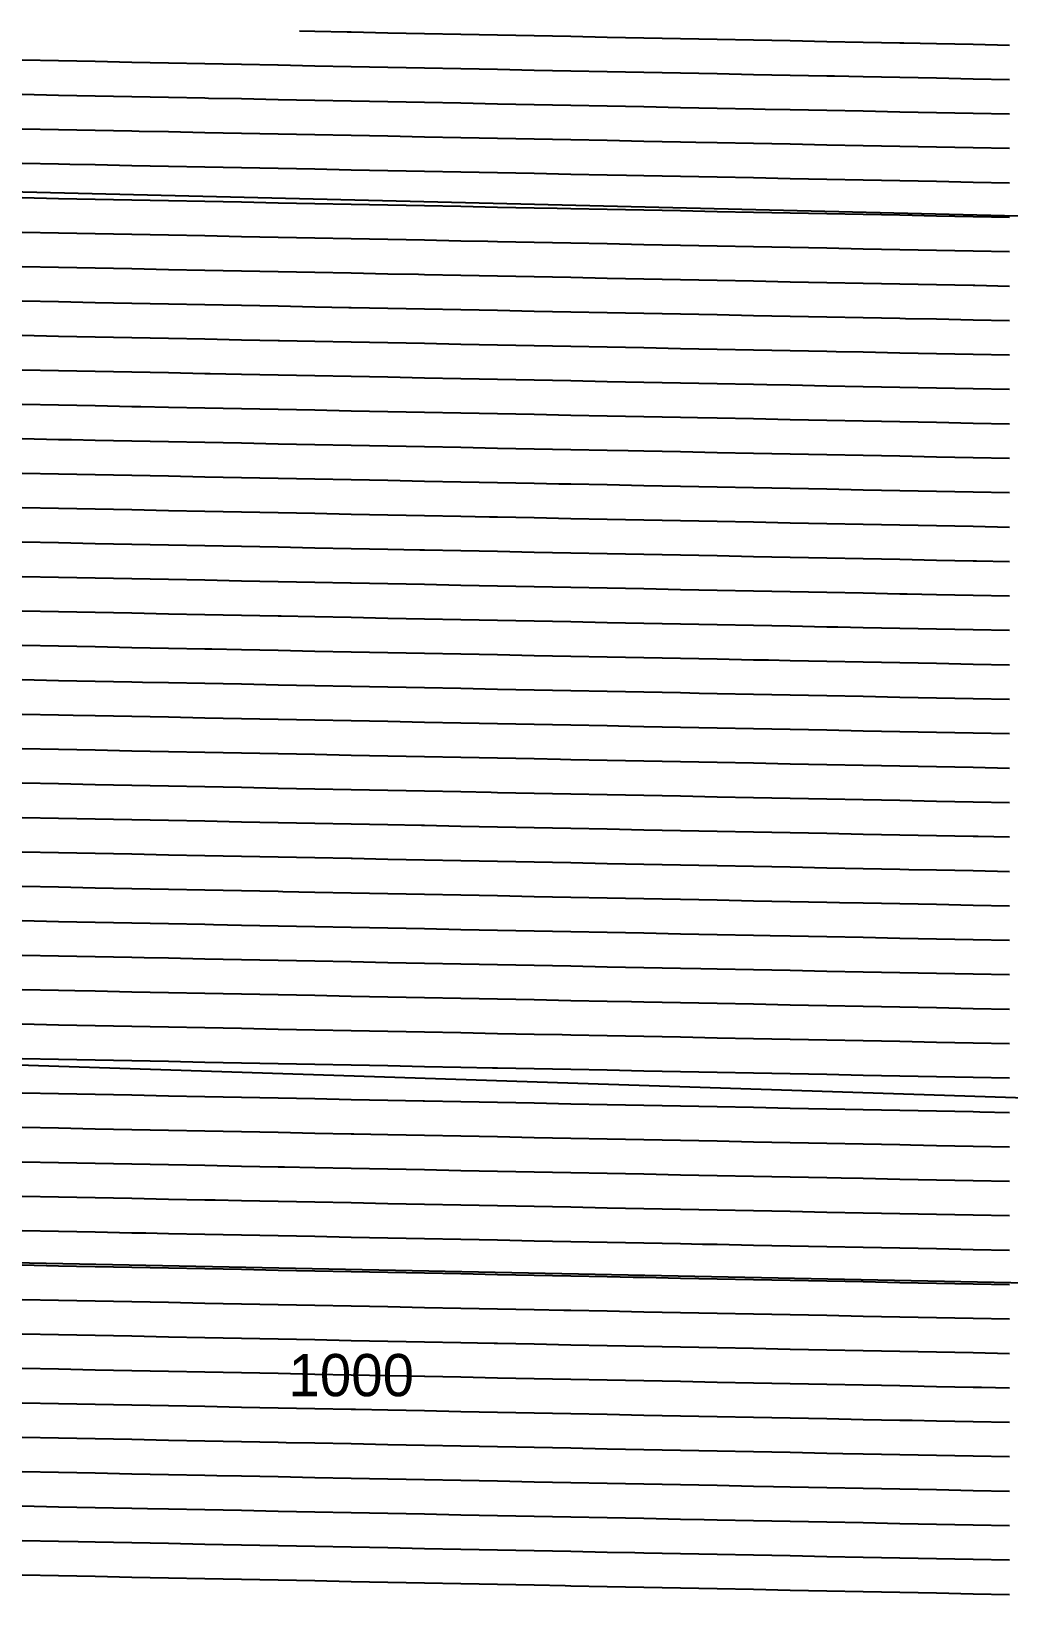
# Model space of a CAD drawing. Header units: metres. Extents: x 2416 to 4584, y 37 to 133.
# Drawn here: x 3099.6 to 3157.6, y 39.3 to 132 of the extents above; entities that cross this region are included whole.
import ezdxf
from ezdxf.enums import TextEntityAlignment as Align

# ---------------------------------------------------------------- set-up
doc = ezdxf.new("R2010")
doc.units = ezdxf.units.M
for name, color, linetype in [('Vs_1000', 7, 'Continuous'), ('Vs_1020', 7, 'Continuous'), ('Vs_1040', 7, 'Continuous'), ('Vs_1060', 7, 'Continuous'), ('Vs_1080', 7, 'Continuous'), ('Vs_1100', 7, 'Continuous'), ('Vs_1120', 7, 'Continuous'), ('Vs_220', 7, 'Continuous'), ('Vs_240', 7, 'Continuous'), ('Vs_260', 7, 'Continuous'), ('Vs_280', 7, 'Continuous'), ('Vs_300', 7, 'Continuous'), ('Vs_320', 7, 'Continuous'), ('Vs_340', 7, 'Continuous'), ('Vs_360', 7, 'Continuous'), ('Vs_380', 7, 'Continuous'), ('Vs_400', 7, 'Continuous'), ('Vs_420', 7, 'Continuous'), ('Vs_440', 7, 'Continuous'), ('Vs_460', 7, 'Continuous'), ('Vs_480', 7, 'Continuous'), ('Vs_500', 7, 'Continuous'), ('Vs_520', 7, 'Continuous'), ('Vs_540', 7, 'Continuous'), ('Vs_560', 7, 'Continuous'), ('Vs_580', 7, 'Continuous'), ('Vs_600', 7, 'Continuous'), ('Vs_620', 7, 'Continuous'), ('Vs_640', 7, 'Continuous'), ('Vs_660', 7, 'Continuous'), ('Vs_680', 7, 'Continuous'), ('Vs_700', 7, 'Continuous'), ('Vs_720', 7, 'Continuous'), ('Vs_740', 7, 'Continuous'), ('Vs_760', 7, 'Continuous'), ('Vs_780', 7, 'Continuous'), ('Vs_800', 7, 'Continuous'), ('Vs_820', 7, 'Continuous'), ('Vs_840', 7, 'Continuous'), ('Vs_860', 7, 'Continuous'), ('Vs_880', 7, 'Continuous'), ('Vs_900', 7, 'Continuous'), ('Vs_920', 7, 'Continuous'), ('Vs_940', 7, 'Continuous'), ('Vs_960', 7, 'Continuous'), ('Vs_980', 7, 'Continuous')]:
    doc.layers.add(name, color=color, linetype=linetype)

msp = doc.modelspace()

# ---------------------------------------------------------------- linework, layer by layer
at = {"layer": 'Vs_1000'}
msp.add_lwpolyline([(3157.611, 51.565), (3155.946, 51.598), (3155.443, 51.608), (3153.275, 51.651), (3151.107, 51.694), (3148.939, 51.737), (3146.771, 51.78), (3144.603, 51.823), (3142.435, 51.866), (3140.267, 51.908), (3138.099, 51.951), (3135.931, 51.994), (3133.762, 52.037), (3131.594, 52.08), (3129.426, 52.123), (3127.258, 52.166), (3125.09, 52.209), (3122.953, 52.251), (3122.922, 52.252), (3120.754, 52.295), (3118.586, 52.338), (3116.418, 52.381), (3114.25, 52.424), (3112.082, 52.467), (3109.914, 52.509), (3107.746, 52.552), (3105.578, 52.595), (3103.41, 52.638), (3101.241, 52.681), (3099.073, 52.724)], dxfattribs=at)
at = {"layer": 'Vs_1020'}
msp.add_lwpolyline([(3157.611, 49.524), (3155.443, 49.567), (3153.275, 49.61), (3151.834, 49.638), (3151.107, 49.653), (3148.939, 49.696), (3146.771, 49.738), (3144.603, 49.781), (3142.435, 49.824), (3140.267, 49.867), (3138.099, 49.91), (3135.931, 49.953), (3133.762, 49.996), (3131.594, 50.039), (3129.426, 50.082), (3127.258, 50.125), (3125.09, 50.168), (3122.922, 50.211), (3120.754, 50.254), (3118.841, 50.291), (3118.586, 50.297), (3116.418, 50.339), (3114.25, 50.382), (3112.082, 50.425), (3109.914, 50.468), (3107.746, 50.511), (3105.578, 50.554), (3103.41, 50.597), (3101.241, 50.64), (3099.073, 50.683)], dxfattribs=at)
at = {"layer": 'Vs_1040'}
msp.add_lwpolyline([(3157.611, 47.483), (3155.443, 47.526), (3153.275, 47.568), (3151.107, 47.611), (3148.939, 47.654), (3147.722, 47.678), (3146.771, 47.697), (3144.603, 47.74), (3142.435, 47.783), (3140.267, 47.826), (3138.099, 47.869), (3135.931, 47.912), (3133.762, 47.955), (3131.594, 47.998), (3129.426, 48.041), (3127.258, 48.084), (3125.09, 48.127), (3122.922, 48.169), (3120.754, 48.212), (3118.586, 48.255), (3116.418, 48.298), (3114.73, 48.332), (3114.25, 48.341), (3112.082, 48.384), (3109.914, 48.427), (3107.746, 48.47), (3105.578, 48.513), (3103.41, 48.556), (3101.241, 48.599), (3099.073, 48.642)], dxfattribs=at)
at = {"layer": 'Vs_1060'}
msp.add_lwpolyline([(3157.611, 45.441), (3155.443, 45.484), (3153.275, 45.527), (3151.107, 45.57), (3148.939, 45.613), (3146.771, 45.656), (3144.603, 45.699), (3143.61, 45.719), (3142.435, 45.742), (3140.267, 45.785), (3138.099, 45.828), (3135.931, 45.871), (3133.762, 45.914), (3131.594, 45.957), (3129.426, 45.999), (3127.258, 46.042), (3125.09, 46.085), (3122.922, 46.128), (3120.754, 46.171), (3118.586, 46.214), (3116.418, 46.257), (3114.25, 46.3), (3112.082, 46.343), (3110.618, 46.372), (3109.914, 46.386), (3107.746, 46.429), (3105.578, 46.472), (3103.41, 46.515), (3101.241, 46.558), (3099.073, 46.6)], dxfattribs=at)
at = {"layer": 'Vs_1080'}
msp.add_lwpolyline([(3157.611, 43.4), (3155.443, 43.443), (3153.275, 43.486), (3151.107, 43.529), (3148.939, 43.572), (3146.771, 43.615), (3144.603, 43.658), (3142.435, 43.701), (3140.267, 43.744), (3139.499, 43.759), (3138.099, 43.787), (3135.931, 43.829), (3133.762, 43.872), (3131.594, 43.915), (3129.426, 43.958), (3127.258, 44.001), (3125.09, 44.044), (3122.922, 44.087), (3120.754, 44.13), (3118.586, 44.173), (3116.418, 44.216), (3114.25, 44.259), (3112.082, 44.302), (3109.914, 44.345), (3107.746, 44.388), (3106.506, 44.412), (3105.578, 44.43), (3103.41, 44.473), (3101.241, 44.516), (3099.073, 44.559)], dxfattribs=at)
at = {"layer": 'Vs_1100'}
msp.add_lwpolyline([(3157.611, 41.359), (3155.443, 41.402), (3153.275, 41.445), (3151.107, 41.488), (3148.939, 41.531), (3146.771, 41.574), (3144.603, 41.617), (3142.435, 41.659), (3140.267, 41.702), (3138.099, 41.745), (3135.931, 41.788), (3135.387, 41.799), (3133.762, 41.831), (3131.594, 41.874), (3129.426, 41.917), (3127.258, 41.96), (3125.09, 42.003), (3122.922, 42.046), (3120.754, 42.089), (3118.586, 42.132), (3116.418, 42.175), (3114.25, 42.218), (3112.082, 42.26), (3109.914, 42.303), (3107.746, 42.346), (3105.578, 42.389), (3103.41, 42.432), (3102.394, 42.452), (3101.241, 42.475), (3099.073, 42.518)], dxfattribs=at)
at = {"layer": 'Vs_1120'}
msp.add_lwpolyline([(3157.611, 39.318), (3155.443, 39.361), (3153.275, 39.404), (3151.107, 39.447), (3148.939, 39.489), (3146.771, 39.532), (3144.603, 39.575), (3142.435, 39.618), (3140.267, 39.661), (3138.099, 39.704), (3135.931, 39.747), (3133.762, 39.79), (3131.594, 39.833), (3131.275, 39.839), (3129.426, 39.876), (3127.258, 39.919), (3125.09, 39.962), (3122.922, 40.005), (3120.754, 40.048), (3118.586, 40.09), (3116.418, 40.133), (3114.25, 40.176), (3112.082, 40.219), (3109.914, 40.262), (3107.746, 40.305), (3105.578, 40.348), (3103.41, 40.391), (3101.241, 40.434), (3099.073, 40.477)], dxfattribs=at)
at = {"layer": 'Vs_220'}
msp.add_lwpolyline([(3157.611, 131.172), (3155.443, 131.215), (3153.275, 131.258), (3151.346, 131.296), (3151.107, 131.301), (3148.939, 131.344), (3146.771, 131.387), (3144.603, 131.43), (3142.435, 131.473), (3140.267, 131.516), (3138.099, 131.559), (3135.931, 131.602), (3133.762, 131.645), (3131.594, 131.688), (3129.426, 131.73), (3127.258, 131.773), (3125.09, 131.816), (3122.922, 131.859), (3120.754, 131.902), (3118.586, 131.945), (3118.353, 131.95), (3116.418, 131.988), (3115.512, 132.006)], dxfattribs=at)
at = {"layer": 'Vs_240'}
msp.add_lwpolyline([(3157.611, 129.131), (3155.443, 129.174), (3153.275, 129.217), (3151.107, 129.26), (3148.939, 129.303), (3147.234, 129.337), (3146.771, 129.346), (3144.603, 129.389), (3142.435, 129.432), (3140.267, 129.475), (3138.099, 129.518), (3135.931, 129.56), (3133.762, 129.603), (3131.594, 129.646), (3129.426, 129.689), (3127.258, 129.732), (3125.09, 129.775), (3122.922, 129.818), (3120.754, 129.861), (3118.586, 129.904), (3116.418, 129.947), (3114.25, 129.99), (3114.241, 129.99), (3112.082, 130.033), (3109.914, 130.076), (3107.746, 130.119), (3105.578, 130.161), (3103.41, 130.204), (3101.241, 130.247), (3099.073, 130.29)], dxfattribs=at)
at = {"layer": 'Vs_260'}
msp.add_lwpolyline([(3157.611, 127.09), (3155.443, 127.133), (3153.275, 127.176), (3151.107, 127.219), (3148.939, 127.262), (3146.771, 127.305), (3144.603, 127.348), (3143.122, 127.377), (3142.435, 127.39), (3140.267, 127.433), (3138.099, 127.476), (3135.931, 127.519), (3133.762, 127.562), (3131.594, 127.605), (3129.426, 127.648), (3127.258, 127.691), (3125.09, 127.734), (3122.922, 127.777), (3120.754, 127.82), (3118.586, 127.863), (3116.418, 127.906), (3114.25, 127.949), (3112.082, 127.991), (3110.129, 128.03), (3109.914, 128.034), (3107.746, 128.077), (3105.578, 128.12), (3103.41, 128.163), (3101.241, 128.206), (3099.073, 128.249)], dxfattribs=at)
at = {"layer": 'Vs_280'}
for points in [[(2704.082, 132.006), (3703.964, 107.897)], [(3157.611, 125.049), (3155.443, 125.092), (3153.275, 125.135), (3151.107, 125.178), (3148.939, 125.22), (3146.771, 125.263), (3144.603, 125.306), (3142.435, 125.349), (3140.267, 125.392), (3139.01, 125.417), (3138.099, 125.435), (3135.931, 125.478), (3133.762, 125.521), (3131.594, 125.564), (3129.426, 125.607), (3127.258, 125.65), (3125.09, 125.693), (3122.922, 125.736), (3120.754, 125.779), (3118.586, 125.821), (3116.418, 125.864), (3114.25, 125.907), (3112.082, 125.95), (3109.914, 125.993), (3107.746, 126.036), (3106.018, 126.07), (3105.578, 126.079), (3103.41, 126.122), (3101.241, 126.165), (3099.073, 126.208)]]:
    msp.add_lwpolyline(points, dxfattribs=at)
at = {"layer": 'Vs_300'}
msp.add_lwpolyline([(3157.611, 123.008), (3155.443, 123.05), (3153.275, 123.093), (3151.107, 123.136), (3148.939, 123.179), (3146.771, 123.222), (3144.603, 123.265), (3142.435, 123.308), (3140.267, 123.351), (3138.099, 123.394), (3135.931, 123.437), (3134.898, 123.457), (3133.762, 123.48), (3131.594, 123.523), (3129.426, 123.566), (3127.258, 123.609), (3125.09, 123.651), (3122.922, 123.694), (3120.754, 123.737), (3118.586, 123.78), (3116.418, 123.823), (3114.25, 123.866), (3112.082, 123.909), (3109.914, 123.952), (3107.746, 123.995), (3105.578, 124.038), (3103.41, 124.081), (3101.906, 124.111), (3101.241, 124.124), (3099.073, 124.167)], dxfattribs=at)
at = {"layer": 'Vs_320'}
msp.add_lwpolyline([(3157.611, 120.966), (3155.443, 121.009), (3153.275, 121.052), (3151.107, 121.095), (3148.939, 121.138), (3146.771, 121.181), (3144.603, 121.224), (3142.435, 121.267), (3140.267, 121.31), (3138.099, 121.353), (3135.931, 121.396), (3133.762, 121.439), (3131.594, 121.481), (3130.787, 121.497), (3129.426, 121.524), (3127.258, 121.567), (3125.09, 121.61), (3122.922, 121.653), (3120.754, 121.696), (3118.586, 121.739), (3116.418, 121.782), (3114.25, 121.825), (3112.082, 121.868), (3109.914, 121.911), (3107.746, 121.954), (3105.578, 121.997), (3103.41, 122.04), (3101.241, 122.082), (3099.073, 122.125)], dxfattribs=at)
at = {"layer": 'Vs_340'}
msp.add_lwpolyline([(3157.611, 118.925), (3155.443, 118.968), (3153.275, 119.011), (3151.107, 119.054), (3148.939, 119.097), (3146.771, 119.14), (3144.603, 119.183), (3142.435, 119.226), (3140.267, 119.269), (3138.099, 119.311), (3135.931, 119.354), (3133.762, 119.397), (3131.594, 119.44), (3129.426, 119.483), (3127.258, 119.526), (3126.675, 119.538), (3125.09, 119.569), (3122.922, 119.612), (3120.754, 119.655), (3118.586, 119.698), (3116.418, 119.741), (3114.25, 119.784), (3112.082, 119.827), (3109.914, 119.87), (3107.746, 119.912), (3105.578, 119.955), (3103.41, 119.998), (3101.241, 120.041), (3099.073, 120.084)], dxfattribs=at)
at = {"layer": 'Vs_360'}
msp.add_lwpolyline([(3157.611, 116.884), (3155.556, 116.925), (3155.443, 116.927), (3153.275, 116.97), (3151.107, 117.013), (3148.939, 117.056), (3146.771, 117.099), (3144.603, 117.141), (3142.435, 117.184), (3140.267, 117.227), (3138.099, 117.27), (3135.931, 117.313), (3133.762, 117.356), (3131.594, 117.399), (3129.426, 117.442), (3127.258, 117.485), (3125.09, 117.528), (3122.922, 117.571), (3122.563, 117.578), (3120.754, 117.614), (3118.586, 117.657), (3116.418, 117.7), (3114.25, 117.742), (3112.082, 117.785), (3109.914, 117.828), (3107.746, 117.871), (3105.578, 117.914), (3103.41, 117.957), (3101.241, 118), (3099.073, 118.043)], dxfattribs=at)
at = {"layer": 'Vs_380'}
msp.add_lwpolyline([(3157.611, 114.843), (3155.443, 114.886), (3153.275, 114.929), (3151.444, 114.965), (3151.107, 114.971), (3148.939, 115.014), (3146.771, 115.057), (3144.603, 115.1), (3142.435, 115.143), (3140.267, 115.186), (3138.099, 115.229), (3135.931, 115.272), (3133.762, 115.315), (3131.594, 115.358), (3129.426, 115.401), (3127.258, 115.444), (3125.09, 115.487), (3122.922, 115.53), (3120.754, 115.572), (3118.586, 115.615), (3118.451, 115.618), (3116.418, 115.658), (3114.25, 115.701), (3112.082, 115.744), (3109.914, 115.787), (3107.746, 115.83), (3105.578, 115.873), (3103.41, 115.916), (3101.241, 115.959), (3099.073, 116.002)], dxfattribs=at)
at = {"layer": 'Vs_400'}
msp.add_lwpolyline([(3157.611, 112.801), (3155.443, 112.844), (3153.275, 112.887), (3151.107, 112.93), (3148.939, 112.973), (3147.332, 113.005), (3146.771, 113.016), (3144.603, 113.059), (3142.435, 113.102), (3140.267, 113.145), (3138.099, 113.188), (3135.931, 113.231), (3133.762, 113.274), (3131.594, 113.317), (3129.426, 113.36), (3127.258, 113.402), (3125.09, 113.445), (3122.922, 113.488), (3120.754, 113.531), (3118.586, 113.574), (3116.418, 113.617), (3114.339, 113.658), (3114.25, 113.66), (3112.082, 113.703), (3109.914, 113.746), (3107.746, 113.789), (3105.578, 113.832), (3103.41, 113.875), (3101.241, 113.918), (3099.073, 113.961)], dxfattribs=at)
at = {"layer": 'Vs_420'}
msp.add_lwpolyline([(3157.611, 110.76), (3155.443, 110.803), (3153.275, 110.846), (3151.107, 110.889), (3148.939, 110.932), (3146.771, 110.975), (3144.603, 111.018), (3143.22, 111.045), (3142.435, 111.061), (3140.267, 111.104), (3138.099, 111.147), (3135.931, 111.19), (3133.762, 111.232), (3131.594, 111.275), (3129.426, 111.318), (3127.258, 111.361), (3125.09, 111.404), (3122.922, 111.447), (3120.754, 111.49), (3118.586, 111.533), (3116.418, 111.576), (3114.25, 111.619), (3112.082, 111.662), (3110.227, 111.698), (3109.914, 111.705), (3107.746, 111.748), (3105.578, 111.791), (3103.41, 111.833), (3101.241, 111.876), (3099.073, 111.919)], dxfattribs=at)
at = {"layer": 'Vs_440'}
msp.add_lwpolyline([(3157.611, 108.719), (3155.443, 108.762), (3153.275, 108.805), (3151.107, 108.848), (3148.939, 108.891), (3146.771, 108.934), (3144.603, 108.977), (3142.435, 109.02), (3140.267, 109.062), (3139.108, 109.085), (3138.099, 109.105), (3135.931, 109.148), (3133.762, 109.191), (3131.594, 109.234), (3129.426, 109.277), (3127.258, 109.32), (3125.09, 109.363), (3122.922, 109.406), (3120.754, 109.449), (3118.586, 109.492), (3116.418, 109.535), (3114.25, 109.578), (3112.082, 109.621), (3109.914, 109.663), (3107.746, 109.706), (3106.115, 109.739), (3105.578, 109.749), (3103.41, 109.792), (3101.241, 109.835), (3099.073, 109.878)], dxfattribs=at)
at = {"layer": 'Vs_460'}
msp.add_lwpolyline([(3157.611, 106.678), (3155.443, 106.721), (3153.275, 106.764), (3151.107, 106.807), (3148.939, 106.85), (3146.771, 106.892), (3144.603, 106.935), (3142.435, 106.978), (3140.267, 107.021), (3138.099, 107.064), (3135.931, 107.107), (3134.996, 107.126), (3133.762, 107.15), (3131.594, 107.193), (3129.426, 107.236), (3127.258, 107.279), (3125.09, 107.322), (3122.922, 107.365), (3120.754, 107.408), (3118.586, 107.451), (3116.418, 107.493), (3114.25, 107.536), (3112.082, 107.579), (3109.914, 107.622), (3107.746, 107.665), (3105.578, 107.708), (3103.41, 107.751), (3102.003, 107.779), (3101.241, 107.794), (3099.073, 107.837)], dxfattribs=at)
at = {"layer": 'Vs_480'}
msp.add_lwpolyline([(3157.611, 104.637), (3155.443, 104.68), (3153.275, 104.722), (3151.107, 104.765), (3148.939, 104.808), (3146.771, 104.851), (3144.603, 104.894), (3142.435, 104.937), (3140.267, 104.98), (3138.099, 105.023), (3135.931, 105.066), (3133.762, 105.109), (3131.594, 105.152), (3130.884, 105.166), (3129.426, 105.195), (3127.258, 105.238), (3125.09, 105.281), (3122.922, 105.323), (3120.754, 105.366), (3118.586, 105.409), (3116.418, 105.452), (3114.25, 105.495), (3112.082, 105.538), (3109.914, 105.581), (3107.746, 105.624), (3105.578, 105.667), (3103.41, 105.71), (3101.241, 105.753), (3099.073, 105.796)], dxfattribs=at)
at = {"layer": 'Vs_500'}
msp.add_lwpolyline([(3157.611, 102.595), (3155.443, 102.638), (3153.275, 102.681), (3151.107, 102.724), (3148.939, 102.767), (3146.771, 102.81), (3144.603, 102.853), (3142.435, 102.896), (3140.267, 102.939), (3138.099, 102.982), (3135.931, 103.025), (3133.762, 103.068), (3131.594, 103.111), (3129.426, 103.153), (3127.258, 103.196), (3126.772, 103.206), (3125.09, 103.239), (3122.922, 103.282), (3120.754, 103.325), (3118.586, 103.368), (3116.418, 103.411), (3114.25, 103.454), (3112.082, 103.497), (3109.914, 103.54), (3107.746, 103.583), (3105.578, 103.626), (3103.41, 103.669), (3101.241, 103.712), (3099.073, 103.754)], dxfattribs=at)
at = {"layer": 'Vs_520'}
msp.add_lwpolyline([(3157.611, 100.554), (3155.653, 100.593), (3155.443, 100.597), (3153.275, 100.64), (3151.107, 100.683), (3148.939, 100.726), (3146.771, 100.769), (3144.603, 100.812), (3142.435, 100.855), (3140.267, 100.898), (3138.099, 100.941), (3135.931, 100.983), (3133.762, 101.026), (3131.594, 101.069), (3129.426, 101.112), (3127.258, 101.155), (3125.09, 101.198), (3122.922, 101.241), (3122.66, 101.246), (3120.754, 101.284), (3118.586, 101.327), (3116.418, 101.37), (3114.25, 101.413), (3112.082, 101.456), (3109.914, 101.499), (3107.746, 101.542), (3105.578, 101.584), (3103.41, 101.627), (3101.241, 101.67), (3099.073, 101.713)], dxfattribs=at)
at = {"layer": 'Vs_540'}
msp.add_lwpolyline([(3157.611, 98.513), (3155.443, 98.556), (3153.275, 98.599), (3151.541, 98.633), (3151.107, 98.642), (3148.939, 98.685), (3146.771, 98.728), (3144.603, 98.771), (3142.435, 98.813), (3140.267, 98.856), (3138.099, 98.899), (3135.931, 98.942), (3133.762, 98.985), (3131.594, 99.028), (3129.426, 99.071), (3127.258, 99.114), (3125.09, 99.157), (3122.922, 99.2), (3120.754, 99.243), (3118.586, 99.286), (3118.549, 99.286), (3116.418, 99.329), (3114.25, 99.372), (3112.082, 99.414), (3109.914, 99.457), (3107.746, 99.5), (3105.578, 99.543), (3103.41, 99.586), (3101.241, 99.629), (3099.073, 99.672)], dxfattribs=at)
at = {"layer": 'Vs_560'}
msp.add_lwpolyline([(3157.611, 96.472), (3155.443, 96.515), (3153.275, 96.558), (3151.107, 96.601), (3148.939, 96.643), (3147.429, 96.673), (3146.771, 96.686), (3144.603, 96.729), (3142.435, 96.772), (3140.267, 96.815), (3138.099, 96.858), (3135.931, 96.901), (3133.762, 96.944), (3131.594, 96.987), (3129.426, 97.03), (3127.258, 97.073), (3125.09, 97.116), (3122.922, 97.159), (3120.754, 97.202), (3118.586, 97.244), (3116.418, 97.287), (3114.437, 97.327), (3114.25, 97.33), (3112.082, 97.373), (3109.914, 97.416), (3107.746, 97.459), (3105.578, 97.502), (3103.41, 97.545), (3101.241, 97.588), (3099.073, 97.631)], dxfattribs=at)
at = {"layer": 'Vs_580'}
msp.add_lwpolyline([(3157.611, 94.431), (3155.443, 94.473), (3153.275, 94.516), (3151.107, 94.559), (3148.939, 94.602), (3146.771, 94.645), (3144.603, 94.688), (3143.318, 94.714), (3142.435, 94.731), (3140.267, 94.774), (3138.099, 94.817), (3135.931, 94.86), (3133.762, 94.903), (3131.594, 94.946), (3129.426, 94.989), (3127.258, 95.032), (3125.09, 95.074), (3122.922, 95.117), (3120.754, 95.16), (3118.586, 95.203), (3116.418, 95.246), (3114.25, 95.289), (3112.082, 95.332), (3110.325, 95.367), (3109.914, 95.375), (3107.746, 95.418), (3105.578, 95.461), (3103.41, 95.504), (3101.241, 95.547), (3099.073, 95.59)], dxfattribs=at)
at = {"layer": 'Vs_600'}
msp.add_lwpolyline([(3157.611, 92.389), (3155.443, 92.432), (3153.275, 92.475), (3151.107, 92.518), (3148.939, 92.561), (3146.771, 92.604), (3144.603, 92.647), (3142.435, 92.69), (3140.267, 92.733), (3139.206, 92.754), (3138.099, 92.776), (3135.931, 92.819), (3133.762, 92.862), (3131.594, 92.904), (3129.426, 92.947), (3127.258, 92.99), (3125.09, 93.033), (3122.922, 93.076), (3120.754, 93.119), (3118.586, 93.162), (3116.418, 93.205), (3114.25, 93.248), (3112.082, 93.291), (3109.914, 93.334), (3107.746, 93.377), (3106.213, 93.407), (3105.578, 93.42), (3103.41, 93.463), (3101.241, 93.505), (3099.073, 93.548)], dxfattribs=at)
at = {"layer": 'Vs_620'}
msp.add_lwpolyline([(3157.611, 90.348), (3155.443, 90.391), (3153.275, 90.434), (3151.107, 90.477), (3148.939, 90.52), (3146.771, 90.563), (3144.603, 90.606), (3142.435, 90.649), (3140.267, 90.692), (3138.099, 90.734), (3135.931, 90.777), (3135.094, 90.794), (3133.762, 90.82), (3131.594, 90.863), (3129.426, 90.906), (3127.258, 90.949), (3125.09, 90.992), (3122.922, 91.035), (3120.754, 91.078), (3118.586, 91.121), (3116.418, 91.164), (3114.25, 91.207), (3112.082, 91.25), (3109.914, 91.293), (3107.746, 91.335), (3105.578, 91.378), (3103.41, 91.421), (3102.101, 91.447), (3101.241, 91.464), (3099.073, 91.507)], dxfattribs=at)
at = {"layer": 'Vs_640'}
msp.add_lwpolyline([(3157.611, 88.307), (3155.443, 88.35), (3153.275, 88.393), (3151.107, 88.436), (3148.939, 88.479), (3146.771, 88.522), (3144.603, 88.564), (3142.435, 88.607), (3140.267, 88.65), (3138.099, 88.693), (3135.931, 88.736), (3133.762, 88.779), (3131.594, 88.822), (3130.982, 88.834), (3129.426, 88.865), (3127.258, 88.908), (3125.09, 88.951), (3122.922, 88.994), (3120.754, 89.037), (3118.586, 89.08), (3116.418, 89.123), (3114.25, 89.165), (3112.082, 89.208), (3109.914, 89.251), (3107.746, 89.294), (3105.578, 89.337), (3103.41, 89.38), (3101.241, 89.423), (3099.073, 89.466)], dxfattribs=at)
at = {"layer": 'Vs_660'}
msp.add_lwpolyline([(3157.611, 86.266), (3155.443, 86.309), (3153.275, 86.352), (3151.107, 86.394), (3148.939, 86.437), (3146.771, 86.48), (3144.603, 86.523), (3142.435, 86.566), (3140.267, 86.609), (3138.099, 86.652), (3135.931, 86.695), (3133.762, 86.738), (3131.594, 86.781), (3129.426, 86.824), (3127.258, 86.867), (3126.87, 86.874), (3125.09, 86.91), (3122.922, 86.953), (3120.754, 86.995), (3118.586, 87.038), (3116.418, 87.081), (3114.25, 87.124), (3112.082, 87.167), (3109.914, 87.21), (3107.746, 87.253), (3105.578, 87.296), (3103.41, 87.339), (3101.241, 87.382), (3099.073, 87.425)], dxfattribs=at)
at = {"layer": 'Vs_680'}
msp.add_lwpolyline([(3157.611, 84.224), (3155.751, 84.261), (3155.443, 84.267), (3153.275, 84.31), (3151.107, 84.353), (3148.939, 84.396), (3146.771, 84.439), (3144.603, 84.482), (3142.435, 84.525), (3140.267, 84.568), (3138.099, 84.611), (3135.931, 84.654), (3133.762, 84.697), (3131.594, 84.74), (3129.426, 84.783), (3127.258, 84.825), (3125.09, 84.868), (3122.922, 84.911), (3122.758, 84.915), (3120.754, 84.954), (3118.586, 84.997), (3116.418, 85.04), (3114.25, 85.083), (3112.082, 85.126), (3109.914, 85.169), (3107.746, 85.212), (3105.578, 85.255), (3103.41, 85.298), (3101.241, 85.341), (3099.073, 85.384)], dxfattribs=at)
at = {"layer": 'Vs_700'}
msp.add_lwpolyline([(3157.611, 82.183), (3155.443, 82.226), (3153.275, 82.269), (3151.639, 82.302), (3151.107, 82.312), (3148.939, 82.355), (3146.771, 82.398), (3144.603, 82.441), (3142.435, 82.484), (3140.267, 82.527), (3138.099, 82.57), (3135.931, 82.613), (3133.762, 82.655), (3131.594, 82.698), (3129.426, 82.741), (3127.258, 82.784), (3125.09, 82.827), (3122.922, 82.87), (3120.754, 82.913), (3118.646, 82.955), (3118.586, 82.956), (3116.418, 82.999), (3114.25, 83.042), (3112.082, 83.085), (3109.914, 83.128), (3107.746, 83.171), (3105.578, 83.214), (3103.41, 83.256), (3101.241, 83.299), (3099.073, 83.342)], dxfattribs=at)
at = {"layer": 'Vs_720'}
msp.add_lwpolyline([(3157.611, 80.142), (3155.443, 80.185), (3153.275, 80.228), (3151.107, 80.271), (3148.939, 80.314), (3147.527, 80.342), (3146.771, 80.357), (3144.603, 80.4), (3142.435, 80.443), (3140.267, 80.485), (3138.099, 80.528), (3135.931, 80.571), (3133.762, 80.614), (3131.594, 80.657), (3129.426, 80.7), (3127.258, 80.743), (3125.09, 80.786), (3122.922, 80.829), (3120.754, 80.872), (3118.586, 80.915), (3116.418, 80.958), (3114.534, 80.995), (3114.25, 81.001), (3112.082, 81.044), (3109.914, 81.086), (3107.746, 81.129), (3105.578, 81.172), (3103.41, 81.215), (3101.241, 81.258), (3099.073, 81.301)], dxfattribs=at)
at = {"layer": 'Vs_740'}
msp.add_lwpolyline([(3157.611, 78.101), (3155.443, 78.144), (3153.275, 78.187), (3151.107, 78.23), (3148.939, 78.273), (3146.771, 78.315), (3144.603, 78.358), (3143.415, 78.382), (3142.435, 78.401), (3140.267, 78.444), (3138.099, 78.487), (3135.931, 78.53), (3133.762, 78.573), (3131.594, 78.616), (3129.426, 78.659), (3127.258, 78.702), (3125.09, 78.745), (3122.922, 78.788), (3120.754, 78.831), (3118.586, 78.874), (3116.418, 78.916), (3114.25, 78.959), (3112.082, 79.002), (3110.422, 79.035), (3109.914, 79.045), (3107.746, 79.088), (3105.578, 79.131), (3103.41, 79.174), (3101.241, 79.217), (3099.073, 79.26)], dxfattribs=at)
at = {"layer": 'Vs_760'}
msp.add_lwpolyline([(3157.611, 76.06), (3155.443, 76.103), (3153.275, 76.145), (3151.107, 76.188), (3148.939, 76.231), (3146.771, 76.274), (3144.603, 76.317), (3142.435, 76.36), (3140.267, 76.403), (3139.303, 76.422), (3138.099, 76.446), (3135.931, 76.489), (3133.762, 76.532), (3131.594, 76.575), (3129.426, 76.618), (3127.258, 76.661), (3125.09, 76.704), (3122.922, 76.746), (3120.754, 76.789), (3118.586, 76.832), (3116.418, 76.875), (3114.25, 76.918), (3112.082, 76.961), (3109.914, 77.004), (3107.746, 77.047), (3106.31, 77.075), (3105.578, 77.09), (3103.41, 77.133), (3101.241, 77.176), (3099.073, 77.219)], dxfattribs=at)
at = {"layer": 'Vs_780'}
msp.add_lwpolyline([(3157.611, 74.018), (3155.443, 74.061), (3153.275, 74.104), (3151.107, 74.147), (3148.939, 74.19), (3146.771, 74.233), (3144.603, 74.276), (3142.435, 74.319), (3140.267, 74.362), (3138.099, 74.405), (3135.931, 74.448), (3135.191, 74.462), (3133.762, 74.491), (3131.594, 74.534), (3129.426, 74.576), (3127.258, 74.619), (3125.09, 74.662), (3122.922, 74.705), (3120.754, 74.748), (3118.586, 74.791), (3116.418, 74.834), (3114.25, 74.877), (3112.082, 74.92), (3109.914, 74.963), (3107.746, 75.006), (3105.578, 75.049), (3103.41, 75.092), (3102.199, 75.116), (3101.241, 75.135), (3099.073, 75.177)], dxfattribs=at)
at = {"layer": 'Vs_800'}
msp.add_lwpolyline([(3157.611, 71.977), (3155.443, 72.02), (3153.275, 72.063), (3151.107, 72.106), (3148.939, 72.149), (3146.771, 72.192), (3144.603, 72.235), (3142.435, 72.278), (3140.267, 72.321), (3138.099, 72.364), (3135.931, 72.406), (3133.762, 72.449), (3131.594, 72.492), (3131.08, 72.503), (3129.426, 72.535), (3127.258, 72.578), (3125.09, 72.621), (3122.922, 72.664), (3120.754, 72.707), (3118.586, 72.75), (3116.418, 72.793), (3114.25, 72.836), (3112.082, 72.879), (3109.914, 72.922), (3107.746, 72.965), (3105.578, 73.007), (3103.41, 73.05), (3101.241, 73.093), (3099.073, 73.136)], dxfattribs=at)
at = {"layer": 'Vs_820'}
for points in [[(3070.464, 71.662), (3703.964, 50.903)], [(3157.611, 69.936), (3155.443, 69.979), (3153.275, 70.022), (3151.107, 70.065), (3148.939, 70.108), (3146.771, 70.151), (3144.603, 70.194), (3142.435, 70.236), (3140.267, 70.279), (3138.099, 70.322), (3135.931, 70.365), (3133.762, 70.408), (3131.594, 70.451), (3129.426, 70.494), (3127.258, 70.537), (3126.968, 70.543), (3125.09, 70.58), (3122.922, 70.623), (3120.754, 70.666), (3118.586, 70.709), (3116.418, 70.752), (3114.25, 70.795), (3112.082, 70.837), (3109.914, 70.88), (3107.746, 70.923), (3105.578, 70.966), (3103.41, 71.009), (3101.241, 71.052), (3099.073, 71.095)]]:
    msp.add_lwpolyline(points, dxfattribs=at)
at = {"layer": 'Vs_840'}
msp.add_lwpolyline([(3157.611, 67.895), (3155.849, 67.93), (3155.443, 67.938), (3153.275, 67.981), (3151.107, 68.024), (3148.939, 68.066), (3146.771, 68.109), (3144.603, 68.152), (3142.435, 68.195), (3140.267, 68.238), (3138.099, 68.281), (3135.931, 68.324), (3133.762, 68.367), (3131.594, 68.41), (3129.426, 68.453), (3127.258, 68.496), (3125.09, 68.539), (3122.922, 68.582), (3122.856, 68.583), (3120.754, 68.625), (3118.586, 68.667), (3116.418, 68.71), (3114.25, 68.753), (3112.082, 68.796), (3109.914, 68.839), (3107.746, 68.882), (3105.578, 68.925), (3103.41, 68.968), (3101.241, 69.011), (3099.073, 69.054)], dxfattribs=at)
at = {"layer": 'Vs_860'}
msp.add_lwpolyline([(3157.611, 65.854), (3155.443, 65.896), (3153.275, 65.939), (3151.737, 65.97), (3151.107, 65.982), (3148.939, 66.025), (3146.771, 66.068), (3144.603, 66.111), (3142.435, 66.154), (3140.267, 66.197), (3138.099, 66.24), (3135.931, 66.283), (3133.762, 66.326), (3131.594, 66.369), (3129.426, 66.412), (3127.258, 66.455), (3125.09, 66.497), (3122.922, 66.54), (3120.754, 66.583), (3118.744, 66.623), (3118.586, 66.626), (3116.418, 66.669), (3114.25, 66.712), (3112.082, 66.755), (3109.914, 66.798), (3107.746, 66.841), (3105.578, 66.884), (3103.41, 66.927), (3101.241, 66.97), (3099.073, 67.013)], dxfattribs=at)
at = {"layer": 'Vs_880'}
msp.add_lwpolyline([(3157.611, 63.812), (3155.443, 63.855), (3153.275, 63.898), (3151.107, 63.941), (3148.939, 63.984), (3147.625, 64.01), (3146.771, 64.027), (3144.603, 64.07), (3142.435, 64.113), (3140.267, 64.156), (3138.099, 64.199), (3135.931, 64.242), (3133.762, 64.285), (3131.594, 64.327), (3129.426, 64.37), (3127.258, 64.413), (3125.09, 64.456), (3122.922, 64.499), (3120.754, 64.542), (3118.586, 64.585), (3116.418, 64.628), (3114.632, 64.663), (3114.25, 64.671), (3112.082, 64.714), (3109.914, 64.757), (3107.746, 64.8), (3105.578, 64.843), (3103.41, 64.886), (3101.241, 64.928), (3099.073, 64.971)], dxfattribs=at)
at = {"layer": 'Vs_900'}
msp.add_lwpolyline([(3157.611, 61.771), (3155.443, 61.814), (3153.275, 61.857), (3151.107, 61.9), (3148.939, 61.943), (3146.771, 61.986), (3144.603, 62.029), (3143.513, 62.05), (3142.435, 62.072), (3140.267, 62.115), (3138.099, 62.157), (3135.931, 62.2), (3133.762, 62.243), (3131.594, 62.286), (3129.426, 62.329), (3127.258, 62.372), (3125.09, 62.415), (3122.922, 62.458), (3120.754, 62.501), (3118.586, 62.544), (3116.418, 62.587), (3114.25, 62.63), (3112.082, 62.673), (3110.52, 62.704), (3109.914, 62.716), (3107.746, 62.758), (3105.578, 62.801), (3103.41, 62.844), (3101.241, 62.887), (3099.073, 62.93)], dxfattribs=at)
at = {"layer": 'Vs_920'}
msp.add_lwpolyline([(3157.611, 59.73), (3155.443, 59.773), (3153.275, 59.816), (3151.107, 59.859), (3148.939, 59.902), (3146.771, 59.945), (3144.603, 59.987), (3142.435, 60.03), (3140.267, 60.073), (3139.401, 60.09), (3138.099, 60.116), (3135.931, 60.159), (3133.762, 60.202), (3131.594, 60.245), (3129.426, 60.288), (3127.258, 60.331), (3125.09, 60.374), (3122.922, 60.417), (3120.754, 60.46), (3118.586, 60.503), (3116.418, 60.546), (3114.25, 60.588), (3112.082, 60.631), (3109.914, 60.674), (3107.746, 60.717), (3106.408, 60.744), (3105.578, 60.76), (3103.41, 60.803), (3101.241, 60.846), (3099.073, 60.889)], dxfattribs=at)
at = {"layer": 'Vs_940'}
for points in [[(2418.3, 72.575), (3381.71, 53.369)], [(3157.611, 57.689), (3155.443, 57.732), (3153.275, 57.775), (3151.107, 57.817), (3148.939, 57.86), (3146.771, 57.903), (3144.603, 57.946), (3142.435, 57.989), (3140.267, 58.032), (3138.099, 58.075), (3135.931, 58.118), (3135.289, 58.131), (3133.762, 58.161), (3131.594, 58.204), (3129.426, 58.247), (3127.258, 58.29), (3125.09, 58.333), (3122.922, 58.376), (3120.754, 58.418), (3118.586, 58.461), (3116.418, 58.504), (3114.25, 58.547), (3112.082, 58.59), (3109.914, 58.633), (3107.746, 58.676), (3105.578, 58.719), (3103.41, 58.762), (3102.296, 58.784), (3101.241, 58.805), (3099.073, 58.848)]]:
    msp.add_lwpolyline(points, dxfattribs=at)
at = {"layer": 'Vs_960'}
msp.add_lwpolyline([(3157.611, 55.647), (3155.443, 55.69), (3153.275, 55.733), (3151.107, 55.776), (3148.939, 55.819), (3146.771, 55.862), (3144.603, 55.905), (3142.435, 55.948), (3140.267, 55.991), (3138.099, 56.034), (3135.931, 56.077), (3133.762, 56.12), (3131.594, 56.163), (3131.177, 56.171), (3129.426, 56.206), (3127.258, 56.248), (3125.09, 56.291), (3122.922, 56.334), (3120.754, 56.377), (3118.586, 56.42), (3116.418, 56.463), (3114.25, 56.506), (3112.082, 56.549), (3109.914, 56.592), (3107.746, 56.635), (3105.578, 56.678), (3103.41, 56.721), (3101.241, 56.764), (3099.073, 56.807)], dxfattribs=at)
at = {"layer": 'Vs_980'}
msp.add_lwpolyline([(3157.611, 53.606), (3155.443, 53.649), (3153.275, 53.692), (3151.107, 53.735), (3148.939, 53.778), (3146.771, 53.821), (3144.603, 53.864), (3142.435, 53.907), (3140.267, 53.95), (3138.099, 53.993), (3135.931, 54.036), (3133.762, 54.078), (3131.594, 54.121), (3129.426, 54.164), (3127.258, 54.207), (3127.065, 54.211), (3125.09, 54.25), (3122.922, 54.293), (3120.754, 54.336), (3118.586, 54.379), (3116.418, 54.422), (3114.25, 54.465), (3112.082, 54.508), (3109.914, 54.551), (3107.746, 54.594), (3105.578, 54.637), (3103.41, 54.679), (3101.241, 54.722), (3099.073, 54.765)], dxfattribs=at)

# ---------------------------------------------------------------- texts
at = {"layer": 'Vs_1000'}
msp.add_text('1000', height=2.5, dxfattribs=at).set_placement((3118.586, 52.338), align=Align.MIDDLE_CENTER)

doc.saveas('drawing.dxf')
